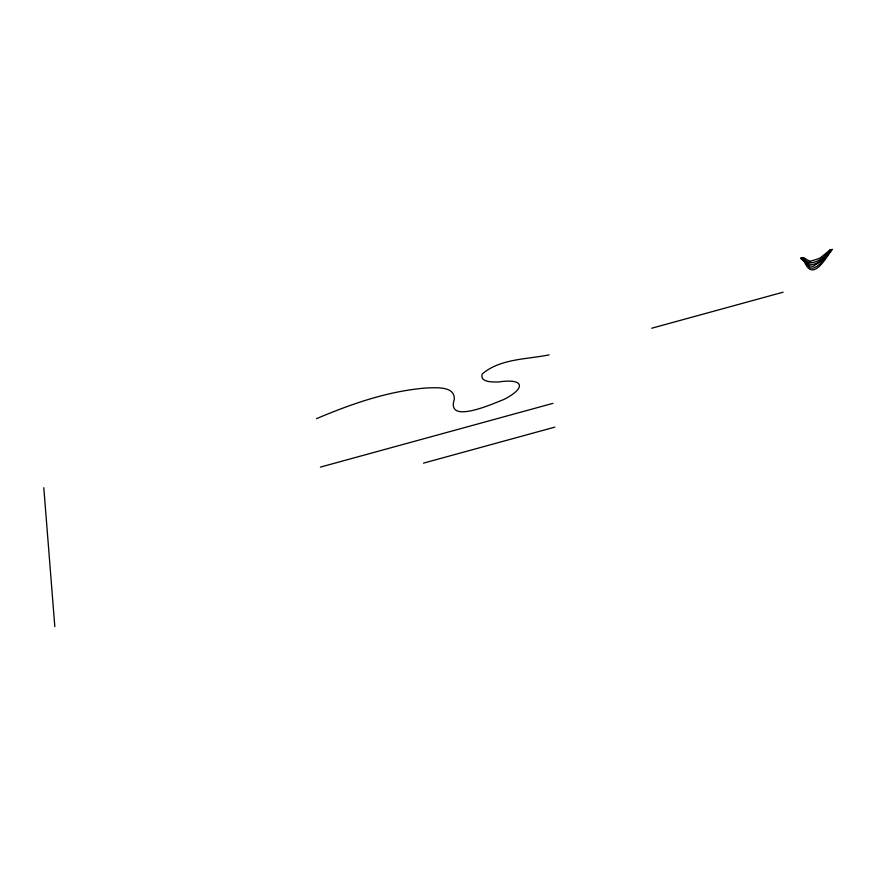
<?xml version="1.0" encoding="UTF-8"?>
<svg xmlns="http://www.w3.org/2000/svg" width="876" height="876" viewBox="0 0 876 876"><rect width="100%" height="100%" fill="white"/><g stroke="black" fill="none" stroke-linecap="round" stroke-linejoin="round"><path stroke-width="1.31" d="M316.554 418.64C351.692 403.759 388.473 390.937 426.765 387.948C435.722 387.827 455.126 385.681 454.283 399.434C445.753 425.517 495.258 402.642 503.886 399.478C526.235 388.101 524.385 378.103 498.805 381.947C493.33 382.024 479.522 382.702 482.227 373.964C500.262 358.569 526.914 359.368 549.11 354.889M651.7 328.226L783.067 292.212M320.397 467.105L552.953 403.354M423.48 463.141L554.837 427.127M43.8 487.713L54.816 626.614M832.2 249.386C825.98 257.577 813.147 282.39 804.551 262.023A128.411 58.298 -18.2 0 0 800.467 258.081L803.894 260.533L810.048 267.903L813.092 268.264L816.903 266.457L821.338 262.844L832.2 249.386M831.116 249.682L821.469 261.07L812.95 266.403L809.249 265.724L801.562 257.785L802.098 257.632A135.528 61.528 -18.2 0 1 805.219 260.38C812.786 271.549 825.871 256.734 830.568 249.835L831.116 249.682M830.021 249.978C824.458 258.146 810.42 269.151 802.646 257.489L804.321 258.004A106.259 48.235 -18.2 0 1 806.752 259.625L810.026 261.256L817.33 259.143A15.494 7.03 -18.2 0 0 820.593 257.61L830.021 249.978"/></g></svg>
